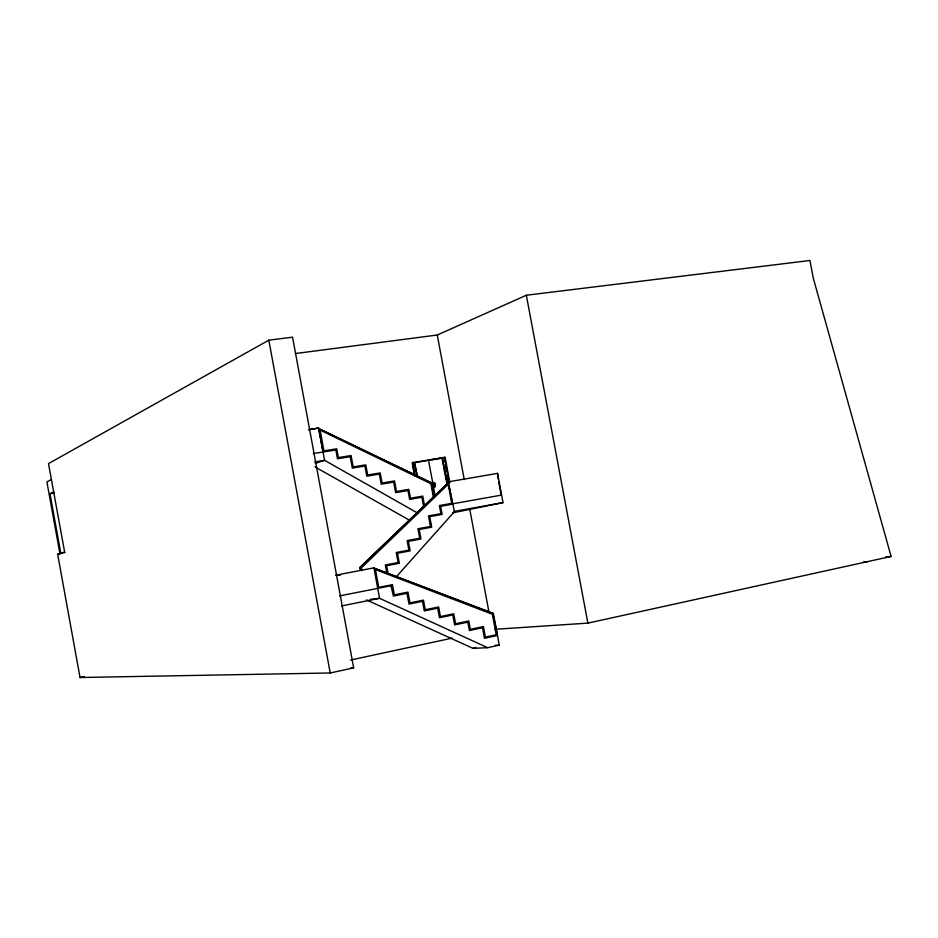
<?xml version="1.0" encoding="UTF-8"?>
<svg xmlns="http://www.w3.org/2000/svg" width="938" height="938" viewBox="0 0 938 938"><rect width="100%" height="100%" fill="white"/><g stroke="black" fill="none" stroke-linecap="round" stroke-linejoin="round"><path stroke-width="1.41" d="M431.867 484.102L432.16 483.785M432.301 486.423L434.622 486.013L434.458 484.008M396.211 576.94L454.367 511.702L448.387 481.839L497.55 473.362L503.014 502.616L452.667 512.851M434.775 487.045L435.42 484.031M431.457 483.14L431.011 483.633L432.723 482.566L435.103 495.792M359.805 567.596L448.88 482.273L359.805 567.596L360.321 570.41M432.101 483.797L433.802 483.504M434.212 487.397L434.845 487.021M268.819 340.166L48.495 463.607L64.64 552.001L57.664 554.264L80.035 677.506L330.223 672.98L353.661 667.868L292.562 337.176L268.819 340.166L330.223 672.98M51.391 479.576L46.9 481.898L59.903 553.537M65.039 552.505L60.794 553.244L49.995 493.74L53.724 491.934M295.493 353.532L437.272 335.018L526.335 295.247L809.928 260.494L813.316 278.234L891.1 556.445L587.868 623.125L495.1 629.281M322.977 451.635L318.603 428.08L308.391 429.733M431.832 483.058L318.228 428.349L431.832 483.058L434.376 496.718M315.238 463.454L324.583 460.324L418.325 513.438M433.579 487.596L434.294 487.385M414.373 462.751L417.504 476.715M441.986 458.19L447.461 484.641M428.514 460.382L432.723 482.566M432.993 483.902L432.172 484.043L432.395 485.216L433.25 485.063M497.55 473.362L498.148 478.896M440.11 506.414L452.948 504.105M452.479 503.858L501.185 495.17M366.43 599.886L472.963 648.346L475.824 647.724M472.963 648.346L487.666 647.689L499.274 645.133L493.376 613.522L373.512 567.936L493.376 613.522M350.636 660.024L452.163 638.121M492.907 613.558L497.468 635.472L484.465 638.297L482.495 627.721L469.399 630.535L467.839 622.14L454.637 624.931L452.773 614.953L439.476 617.732L437.694 608.164L424.293 610.931L422.499 601.328L408.991 604.072L406.986 593.32L393.374 596.052L391.04 585.746M80.035 677.506L84.314 676.626M341.631 605.925L379.562 598.315L487.666 647.689M339.767 595.853L391.451 585.687M335.581 575.217L373.922 567.865L379.562 598.315L370.369 599.405M454.238 511.421L503.014 502.616M57.664 554.264L60.536 553.76M432.207 459.585L435.056 459.116M437.917 458.647L440.766 458.178M442.502 458.049L414.655 462.669L417.269 476.774M314.793 461.895L324.583 460.324L318.65 428.197M337.809 575.404L340.564 575.006M49.995 493.74L54.252 493.071M313.245 453.558L335.863 449.994L337.481 458.776L350.202 456.736L352.313 468.097L364.929 466.034L366.817 476.187L379.351 474.1L381.227 484.207L393.667 482.097L395.625 492.649L407.983 490.527L409.636 499.403L421.901 497.257L423.718 507.048M308.79 429.569L318.603 428.08M885.671 557.008L891.1 556.445M863.464 562.038L867.486 561.628M495.217 645.321L499.274 645.133M433.661 487.572L431.668 487.174M432.653 482.589L433.391 482.542M350.789 667.938L353.661 667.868M433.321 482.566L434.048 482.695M431.75 487.15L432.336 487.455M433.966 482.707L435.126 483.445M315.016 466.925L409.625 520.273M434.564 483.023L435.49 484.008M526.335 295.247L587.868 623.125M498.653 481.604L500.939 493.822M437.272 335.018L464.24 479.588M469.868 509.744L489.003 612.373M449.841 482.578L445.128 457.275L412.239 462.692L414.631 475.578M444.366 457.193L449.173 482.976M444.12 458.776L444.647 461.637M445.187 464.498L446.523 471.65M447.051 474.522L448.387 481.675M449.384 487.854L450.65 494.666M451.201 496.976L451.67 500.13M442.279 458.107L447.227 484.7M444.331 470.782L444.858 473.584M445.374 476.387L445.902 479.177M440.614 506.297L442.126 514.411L429.721 516.65L431.679 527.203L419.192 529.501L420.951 538.998L408.382 541.343L410.152 550.876L397.489 553.268L399.354 563.281L386.608 565.72L388.18 574.208M440.86 510.471L441.364 513.168M431.363 483.176L433.907 496.823M433.426 497.316L430.905 483.727L320.104 430.061L323.95 450.826L336.754 448.81L338.372 457.592L351.082 455.551L353.192 466.913L365.808 464.849L367.684 474.991L380.218 472.916L382.094 483.023L394.535 480.924L396.493 491.465L408.839 489.343L410.481 498.219L422.745 496.085L424.562 505.863M429.71 519.394L430.929 525.995M412.779 462.364L415.382 476.398M412.532 463.911L414.362 473.725M408.898 546.877L409.402 549.598M386.925 573.458L385.354 564.969L398.099 562.53L396.246 552.517L408.909 550.125L407.139 540.593L419.72 538.248L417.949 528.751L430.448 526.464L428.49 515.9L440.907 513.661L439.394 505.547L451.741 503.354L448.188 484.313L361.458 567.795L361.974 570.597M360.274 567.525L360.79 570.327M496.202 634.768L485.392 637.113L483.422 626.549L470.337 629.351L468.766 620.956L455.575 623.747L453.722 613.769L440.426 616.547L438.644 606.98L425.242 609.735L423.46 600.132L409.953 602.888L407.96 592.124L394.347 594.856L392.459 584.655L378.741 587.364L375.435 569.565L492.368 614.226L496.202 634.768"/></g></svg>
